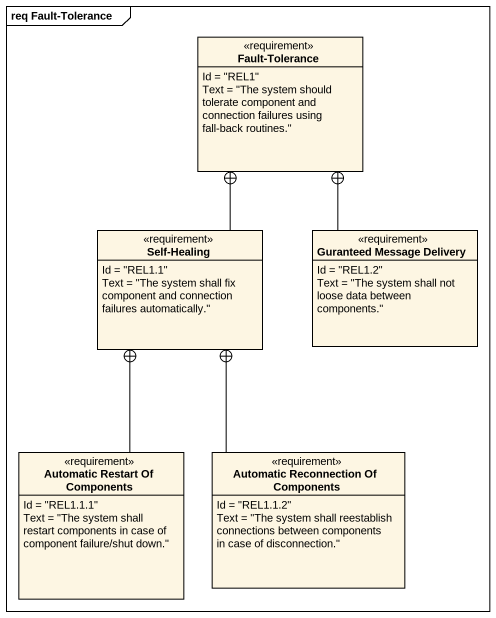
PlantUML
@startuml
mainframe req Fault-Tolerance
hide circle
hide empty members
class "Fault-Tolerance" as Fault_Tolerance <<requirement>> {
  Id = "REL1"
  Text = "The system should tolerate component and connection failures using fall-back routines."
}
class "Self-Healing" as Self_Healing <<requirement>> {
  Id = "REL1.1"
  Text = "The system shall fix component and connection failures automatically."
}
class "Guranteed Message Delivery" as Guranteed_Message_Delivery <<requirement>> {
  Id = "REL1.2"
  Text = "The system shall not loose data between components."
}
class "Automatic Restart Of Components" as Automatic_Restart_Of <<requirement>> {
  Id = "REL1.1.1"
  Text = "The system shall restart components in case of component failure/shut down."
}
class "Automatic Reconnection Of Components" as Automatic_Reconnection_Of <<requirement>> {
  Id = "REL1.1.2"
  Text = "The system shall reestablish connections between components in case of disconnection."
}
Self_Healing -up-+ Fault_Tolerance
Guranteed_Message_Delivery -up-+ Fault_Tolerance
Automatic_Restart_Of -up-+ Self_Healing
Automatic_Reconnection_Of -up-+ Self_Healing
@enduml
